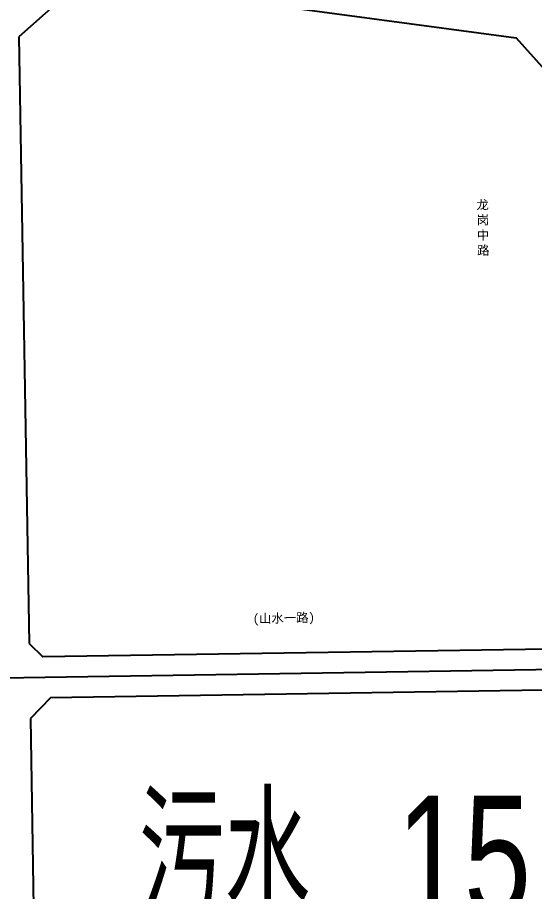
# Model space of a CAD drawing. Extents: x 529262 to 576451, y 2694391 to 2717535.
# Drawn here: x 565463.3 to 565690.6, y 2709770.7 to 2710154.8 of the extents above; entities that cross this region are included whole.
import ezdxf
from ezdxf.enums import TextEntityAlignment as Align
from ezdxf.xclip import XClip

# ---------------------------------------------------------------- set-up
doc = ezdxf.new("R2010")
doc.units = 0
doc.header["$XCLIPFRAME"] = 0
for name, color, linetype in [('PP-COM', 7, 'Continuous'), ('RD-中线', 40, 'Continuous'), ('RD-红线', 7, 'Continuous'), ('RD-路名', 7, 'Continuous')]:
    doc.layers.add(name, color=color, linetype=linetype)
doc.styles.add('_TCH_DIM', font='smsim.shx', dxfattribs={"width": 0.75, "bigfont": 'smfs.shx'})
doc.styles.add('黑体', font='simhei.ttf')

# ---------------------------------------------------------------- blocks, each defined once
blk = doc.blocks.new('A$C19FD0107')
at = {"layer": 'RD-中线', "color": 8}
blk.add_lwpolyline([(-5278.64, 15477.99), (-5541.36, 15473.92)], dxfattribs=at)
at = {"layer": 'RD-中线', "color": 8, "linetype": 'Continuous', "flags": 128}
for points in [[(-4490.73, 14139.44, 0), (-4490.29, 14139.42)], [(-3818.25, 14086.17, 0), (-3817.74, 14086.17)]]:
    blk.add_lwpolyline(points, format="xyb", dxfattribs=at)
at = {"layer": 'RD-红线', "color": 8}
for points in [[(-5505.82, 15780.81), (-5534.15, 15755.61, 0.459095)], [(-5293.81, 15731.01), (-5315.47, 15755.2, 0.368839)], [(-5529.62, 15489.1), (-5523.52, 15483.2, 0.413761)], [(-5520.19, 15465.25), (-5529.05, 15456.1, 0.414666)]]:
    blk.add_lwpolyline(points, format="xyb", dxfattribs=at)
at = {"layer": 'RD-红线', "color": 8, "linetype": 'Continuous', "flags": 128}
for points in [[(-5505.82, 15780.81), (-5315.47, 15755.2)], [(-5534.15, 15755.61), (-5529.62, 15489.1)], [(-5529.05, 15456.1), (-5526.86, 15327.18), (-5526.86, 15327.05)]]:
    blk.add_lwpolyline(points, dxfattribs=at)
at = {"layer": 'RD-红线', "color": 8}
for points in [[(-5301.7, 15486.63), (-5523.52, 15483.2)], [(-5303.64, 15468.6), (-5520.19, 15465.25)]]:
    blk.add_lwpolyline(points, dxfattribs=at)

msp = doc.modelspace()

# ---------------------------------------------------------------- block references
at = {"layer": 'PP-COM'}
ref = msp.add_blockref('A$C19FD0107', (570997.993, 2694390.603), dxfattribs=at)
XClip(ref).set_block_clipping_path([(-9366.4383134884, 14428.6043910822), (-3328.4480743363, 17452.7484863754)])

# ---------------------------------------------------------------- texts
at = {"layer": 'Defpoints', "color": 1, "style": '_TCH_DIM', "width": 0.75}
for s, p in [('污水', (565516.673, 2709759.909)), ('15', (565630.09, 2709759.909))]:
    msp.add_text(s, height=52.8692, rotation=360, dxfattribs=at).set_placement(p)
at = {"layer": 'RD-路名', "color": 7, "style": '黑体'}
msp.add_text('(山水一路)', height=4, rotation=1.30936, dxfattribs=at).set_placement((565580.38, 2709890.669), align=Align.MIDDLE)
at = {"layer": 'RD-路名', "color": 7, "insert": (565664.996, 2710074.469), "char_height": 4, "width": 50.99419, "attachment_point": 1, "rotation": 1.01729, "style": '黑体'}
msp.add_mtext('龙\\P岗\\P中\\P路', dxfattribs=at)

doc.saveas('drawing.dxf')
